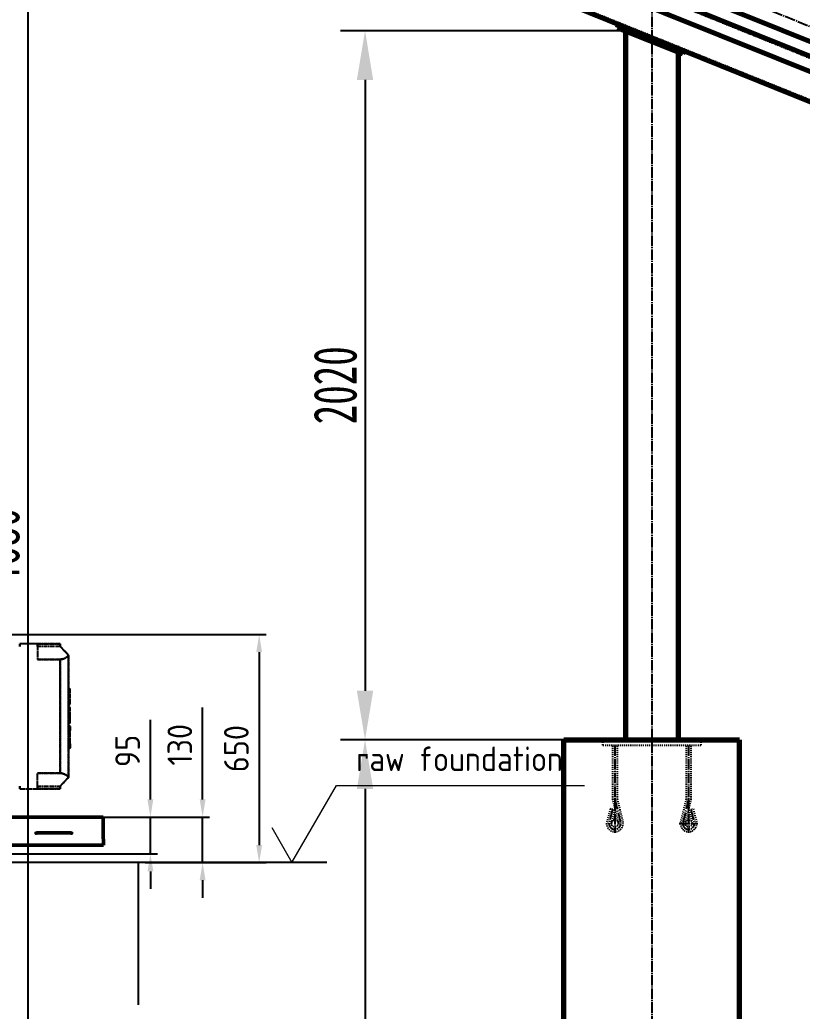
# Model space of a CAD drawing. Header units: millimetres. Extents: x 39335 to 110675, y -13954 to 36506.
# Drawn here: x 55665 to 57893, y 20642 to 23466 of the extents above; entities that cross this region are included whole.
import ezdxf

# ---------------------------------------------------------------- set-up
doc = ezdxf.new("R2010")
doc.units = ezdxf.units.MM
for name, pattern in [('AM_ISO08W050', [18, 12, -1.5, 3, -1.5]), ('EB_DASH', [6, 3, -3]), ('EB_DASHDOT', [39, 30, -3, 3, -3])]:
    doc.linetypes.add(name, pattern=pattern)
for name, color, linetype, lineweight in [('AM_0', 7, 'Continuous', 50), ('AM_4', 3, 'Continuous', 25), ('AM_5', 3, 'Continuous', 25), ('AM_7', 4, 'AM_ISO08W050', 25), ('CAXA0', 7, 'Continuous', 70), ('CAXA1', 1, 'EB_DASHDOT', 25), ('CAXA2', 6, 'EB_DASH', 25), ('CAXA4', 3, 'Continuous', 25), ('RED', 1, 'Continuous', 9)]:
    doc.layers.add(name, color=color, linetype=linetype, lineweight=lineweight)
doc.styles.add('\\M+5B1EA\\M+5D7BC', font='', dxfattribs={"width": 0.667})
doc.styles.add('Andritz-Norm', font='arial.ttf')
doc.styles.get("Standard").update_dxf_attribs({"font": 'ISOCP.SHX'})
doc.styles.get('\\M+5B1EA\\M+5D7BC').set_extended_font_data('FangSong_GB2312')
doc.dimstyles.new('\\M+5B1EA\\M+5D7BC', dxfattribs={"dimscale": 35, "dimtxt": 3.5, "dimasz": 4, "dimexe": 2, "dimexo": 0, "dimtad": 1, "dimdec": 1, "dimdsep": 46, "dimtxsty": '\\M+5B1EA\\M+5D7BC', "dimcen": 0, "dimdle": 6, "dimazin": 2, "dimtfac": 1, "dimtdec": 1, "dimtmove": 0, "dimatfit": 3, "dimfxl": 0, "dimtolj": 1, "dimtzin": 0, "dimarcsym": 0})
doc.dimstyles.new('Andritz-Bem', dxfattribs={"dimscale": 20, "dimtxt": 3.5, "dimasz": 2.5, "dimexe": 1, "dimexo": 0, "dimgap": 0.8, "dimtad": 1, "dimrnd": 1e-08, "dimtxsty": 'Andritz-Norm', "dimcen": 0.09, "dimdle": 10, "dimclrd": 7, "dimclre": 7, "dimclrt": 179, "dimazin": 2, "dimtfac": 1, "dimtdec": 3, "dimtmove": 0, "dimatfit": 3, "dimldrblk": 'Filled-1', "dimfxl": 0, "dimtolj": 1, "dimtzin": 0, "dimlwd": 25, "dimlwe": 25, "dimarcsym": 0})

# ---------------------------------------------------------------- blocks, each defined once
blk = doc.blocks.new('*D244')
at = {"layer": 'CAXA4', "color": 0, "lineweight": -2, "transparency": 16777216}
for p, q in [((54268.6, 24094.9), (55757.8, 24094.9)), ((55687.8, 23954.9), (55687.8, 19554.9)), ((55237, 19414.9), (55757.8, 19414.9))]:
    blk.add_line(p, q, dxfattribs=at)
at = {"layer": 'CAXA4', "color": 0, "transparency": 16777216}
for points in [[(55664.4, 23954.9), (55711.1, 23954.9), (55687.8, 24094.9)], [(55664.4, 19554.9), (55711.1, 19554.9), (55687.8, 19414.9)]]:
    blk.add_solid(points, dxfattribs=at)
at = {"layer": 'DEFPOINTS', "color": 0, "transparency": 16777216}
for p in [(54268.6, 24094.9), (55237, 19414.9), (55687.8, 19414.9)]:
    blk.add_point(p, dxfattribs=at)
at = {"layer": 'CAXA4', "color": 0, "transparency": 16777216, "insert": (55603.3, 21965.2), "char_height": 122.5, "attachment_point": 5, "rotation": 90, "style": '\\M+5B1EA\\M+5D7BC'}
blk.add_mtext('\\A1;\\fFangSong_GB2312;4680', dxfattribs=at)
blk = doc.blocks.new('*D280')
at = {"layer": 'CAXA4', "color": 0, "lineweight": -2, "transparency": 16777216}
for p, q in [((53916.9, 25415.9), (53916.9, 26680.9)), ((76546.4, 19446.8), (76546.4, 26680.9)), ((54056.9, 26610.9), (76406.4, 26610.9))]:
    blk.add_line(p, q, dxfattribs=at)
at = {"layer": 'CAXA4', "color": 0, "transparency": 16777216}
for points in [[(54056.9, 26634.3), (54056.9, 26587.6), (53916.9, 26610.9)], [(76406.4, 26634.3), (76406.4, 26587.6), (76546.4, 26610.9)]]:
    blk.add_solid(points, dxfattribs=at)
at = {"layer": 'DEFPOINTS', "color": 0, "transparency": 16777216}
for p in [(76546.4, 26610.9), (53916.9, 25415.9), (76546.4, 19446.8)]:
    blk.add_point(p, dxfattribs=at)
at = {"layer": 'CAXA4', "color": 0, "transparency": 16777216, "insert": (65231.7, 26695.4), "char_height": 122.5, "attachment_point": 5, "style": '\\M+5B1EA\\M+5D7BC'}
blk.add_mtext('\\A1;\\fFangSong_GB2312;22630', dxfattribs=at)
blk = doc.blocks.new('CAXBLOCK28', base_point=(-2588.2, 3996))
at = {"layer": 'CAXA1', "linetype": 'EB_DASHDOT', "lineweight": 25}
for p, q in [((-7770.6, 6118.1), (-7787.9, 6075.2)), ((-7399.7, 5968.3), (-7417.1, 5925.3)), ((-7028.8, 5818.5), (-7046.2, 5775.5)), ((-6658, 5668.6), (-6675.3, 5625.6)), ((-6287.1, 5518.8), (-6304.5, 5475.8)), ((-5916.2, 5368.9), (-5933.6, 5325.9)), ((-5545.3, 5219.1), (-5562.7, 5176.1)), ((-5174.5, 5069.2), (-5191.8, 5026.3)), ((-4803.6, 4919.4), (-4821, 4876.4)), ((-4432.7, 4769.6), (-4450.1, 4726.6)), ((-4061.8, 4619.7), (-4079.2, 4576.7)), ((-3691, 4469.9), (-3708.3, 4426.9)), ((-3320.1, 4320), (-3337.5, 4277)), ((-2949.2, 4170.2), (-2966.6, 4127.2)), ((-2578.4, 4020.3), (-2595.7, 3977.4)), ((-2207.5, 3870.5), (-2224.8, 3827.5))]:
    blk.add_line(p, q, dxfattribs=at)
at = {"layer": 'CAXA2', "linetype": 'EB_DASH', "lineweight": 25}
for p, q in [((-7776.5, 6103.6), (-7804.1, 6091.9)), ((-7776.5, 6103.6), (-7764.7, 6076)), ((-7804.1, 6091.9), (-7803.3, 6090)), ((-7782.2, 6097.9), (-7802, 6089.5)), ((-7776.3, 6095.5), (-7767.9, 6075.7)), ((-7764.7, 6076), (-7766.6, 6075.2)), ((-7405.6, 5953.7), (-7433.2, 5942)), ((-7433.2, 5942), (-7432.4, 5940.2)), ((-7411.3, 5948.1), (-7431.1, 5939.7)), ((-7405.6, 5953.7), (-7393.9, 5926.1)), ((-7405.4, 5945.7), (-7397, 5925.9)), ((-7393.9, 5926.1), (-7395.7, 5925.4)), ((-7034.7, 5803.9), (-7062.3, 5792.2)), ((-7062.3, 5792.2), (-7061.5, 5790.3)), ((-7040.4, 5798.2), (-7060.2, 5789.8)), ((-7034.7, 5803.9), (-7023, 5776.3)), ((-7034.5, 5795.8), (-7026.1, 5776)), ((-7023, 5776.3), (-7024.8, 5775.5)), ((-6663.8, 5654.1), (-6691.5, 5642.3)), ((-6663.8, 5654.1), (-6652.1, 5626.4)), ((-6691.5, 5642.3), (-6690.7, 5640.5)), ((-6669.6, 5648.4), (-6689.4, 5640)), ((-6663.7, 5646), (-6655.3, 5626.2)), ((-6652.1, 5626.4), (-6654, 5625.7)), ((-6293, 5504.2), (-6320.6, 5492.5)), ((-6320.6, 5492.5), (-6319.8, 5490.7)), ((-6298.7, 5498.5), (-6318.5, 5490.1)), ((-6293, 5504.2), (-6281.2, 5476.6)), ((-6292.8, 5496.1), (-6284.4, 5476.4)), ((-6281.2, 5476.6), (-6283.1, 5475.8)), ((-5922.1, 5354.4), (-5949.7, 5342.7)), ((-5949.7, 5342.7), (-5948.9, 5340.8)), ((-5927.8, 5348.7), (-5947.6, 5340.3)), ((-5922.1, 5354.4), (-5910.4, 5326.8)), ((-5921.9, 5346.3), (-5913.5, 5326.5)), ((-5910.4, 5326.8), (-5912.2, 5326)), ((-5551.2, 5204.5), (-5578.8, 5192.8)), ((-5557, 5198.8), (-5576.7, 5190.4)), ((-5551.2, 5204.5), (-5539.5, 5176.9)), ((-5578.8, 5192.8), (-5578.1, 5191)), ((-5551.1, 5196.5), (-5542.6, 5176.7)), ((-5539.5, 5176.9), (-5541.3, 5176.1)), ((-5180.3, 5054.7), (-5208, 5043)), ((-5208, 5043), (-5207.2, 5041.1)), ((-5186.1, 5049), (-5205.9, 5040.6)), ((-5180.3, 5054.7), (-5168.6, 5027.1)), ((-5180.2, 5046.6), (-5171.8, 5026.8)), ((-5168.6, 5027.1), (-5170.5, 5026.3)), ((-4809.5, 4904.8), (-4837.1, 4893.1)), ((-4837.1, 4893.1), (-4836.3, 4891.3)), ((-4815.2, 4899.2), (-4835, 4890.8)), ((-4809.5, 4904.8), (-4797.8, 4877.2)), ((-4809.3, 4896.8), (-4800.9, 4877)), ((-4797.8, 4877.2), (-4799.6, 4876.5)), ((-4438.6, 4755), (-4466.2, 4743.3)), ((-4444.3, 4749.3), (-4464.1, 4740.9)), ((-4438.6, 4755), (-4426.9, 4727.4)), ((-4438.4, 4746.9), (-4430, 4727.1)), ((-4466.2, 4743.3), (-4465.4, 4741.4)), ((-4426.9, 4727.4), (-4428.7, 4726.6)), ((-4067.7, 4605.2), (-4095.3, 4593.4)), ((-4067.7, 4605.2), (-4056, 4577.5)), ((-4095.3, 4593.4), (-4094.6, 4591.6)), ((-4073.5, 4599.5), (-4093.2, 4591.1)), ((-4067.6, 4597.1), (-4059.2, 4577.3)), ((-4056, 4577.5), (-4057.8, 4576.8)), ((-3696.9, 4455.3), (-3724.5, 4443.6)), ((-3724.5, 4443.6), (-3723.7, 4441.8)), ((-3702.6, 4449.6), (-3722.4, 4441.2)), ((-3696.9, 4455.3), (-3685.1, 4427.7)), ((-3696.7, 4447.2), (-3688.3, 4427.5)), ((-3685.1, 4427.7), (-3687, 4426.9)), ((-3326, 4305.5), (-3353.6, 4293.8)), ((-3353.6, 4293.8), (-3352.8, 4291.9)), ((-3331.7, 4299.8), (-3351.5, 4291.4)), ((-3326, 4305.5), (-3314.3, 4277.9)), ((-3325.8, 4297.4), (-3317.4, 4277.6)), ((-3314.3, 4277.9), (-3316.1, 4277.1)), ((-2955.1, 4155.6), (-2982.7, 4143.9)), ((-2955.1, 4155.6), (-2943.4, 4128)), ((-2982.7, 4143.9), (-2981.9, 4142.1)), ((-2960.8, 4149.9), (-2980.6, 4141.5)), ((-2954.9, 4147.6), (-2946.5, 4127.8)), ((-2943.4, 4128), (-2945.2, 4127.2)), ((-2584.2, 4005.8), (-2611.8, 3994.1)), ((-2611.8, 3994.1), (-2611.1, 3992.2)), ((-2590, 4000.1), (-2609.8, 3991.7)), ((-2584.2, 4005.8), (-2572.5, 3978.2)), ((-2584.1, 3997.7), (-2575.7, 3977.9)), ((-2572.5, 3978.2), (-2574.4, 3977.4)), ((-2213.4, 3856), (-2241, 3844.2)), ((-2241, 3844.2), (-2240.2, 3842.4)), ((-2219.1, 3850.3), (-2238.9, 3841.9)), ((-2213.4, 3856), (-2201.6, 3828.3)), ((-2213.2, 3847.9), (-2204.8, 3828.1)), ((-2201.6, 3828.3), (-2203.5, 3827.6))]:
    blk.add_line(p, q, dxfattribs=at)
for centre, radius, start, end in [((-7802.4, 6090.4), 1, 203, 293), ((-7780.4, 6093.8), 4.5, 23, 113), ((-7767, 6076.1), 1, 203, 293), ((-7431.5, 5940.6), 1, 203, 293), ((-7409.6, 5943.9), 4.5, 23, 113), ((-7396.1, 5926.3), 1, 203, 293), ((-7060.6, 5790.7), 1, 203, 293), ((-7038.7, 5794.1), 4.5, 23, 113), ((-7025.2, 5776.4), 1, 203, 293), ((-6689.8, 5640.9), 1, 203, 293), ((-6667.8, 5644.2), 4.5, 23, 113), ((-6654.3, 5626.6), 1, 203, 293), ((-6318.9, 5491), 1, 203, 293), ((-6296.9, 5494.4), 4.5, 23, 113), ((-6283.5, 5476.7), 1, 203, 293), ((-5948, 5341.2), 1, 203, 293), ((-5926.1, 5344.5), 4.5, 23, 113), ((-5912.6, 5326.9), 1, 203, 293), ((-5555.2, 5194.7), 4.5, 23, 113), ((-5577.1, 5191.4), 1, 203, 293), ((-5541.7, 5177.1), 1, 203, 293), ((-5206.3, 5041.5), 1, 203, 293), ((-5184.3, 5044.9), 4.5, 23, 113), ((-5170.9, 5027.2), 1, 203, 293), ((-4835.4, 4891.7), 1, 203, 293), ((-4813.4, 4895), 4.5, 23, 113), ((-4800, 4877.4), 1, 203, 293), ((-4442.6, 4745.2), 4.5, 23, 113), ((-4464.5, 4741.8), 1, 203, 293), ((-4429.1, 4727.5), 1, 203, 293), ((-4093.6, 4592), 1, 203, 293), ((-4071.7, 4595.3), 4.5, 23, 113), ((-4058.2, 4577.7), 1, 203, 293), ((-3722.8, 4442.1), 1, 203, 293), ((-3700.8, 4445.5), 4.5, 23, 113), ((-3687.4, 4427.8), 1, 203, 293), ((-3330, 4295.6), 4.5, 23, 113), ((-3351.9, 4292.3), 1, 203, 293), ((-3316.5, 4278), 1, 203, 293), ((-2981, 4142.5), 1, 203, 293), ((-2959.1, 4145.8), 4.5, 23, 113), ((-2945.6, 4128.2), 1, 203, 293), ((-2610.1, 3992.6), 1, 203, 293), ((-2588.2, 3996), 4.5, 23, 113), ((-2574.7, 3978.3), 1, 203, 293), ((-2239.3, 3842.8), 1, 203, 293), ((-2217.3, 3846.1), 4.5, 23, 113), ((-2203.9, 3828.5), 1, 203, 293)]:
    blk.add_arc(centre, radius, start, end, dxfattribs=at)
blk = doc.blocks.new('CAXBLOCK27', base_point=(-8064.8, 5710.2))
at = {"layer": 'CAXA0'}
blk.add_blockref('CAXBLOCK28', (-2588.2, 3996), dxfattribs=at)
blk = doc.blocks.new('CAXBLOCK34', base_point=(-8741, 6119.1))
at = {"layer": 'CAXA0', "color": 4}
for p, q in [((-9301, 6365.4), (4667, 721.9)), ((-8895.8, 6116.5), (4637.5, 648.7))]:
    blk.add_line(p, q, dxfattribs=at)
at = {"layer": 'CAXA0'}
for p, q in [((-8895.8, 6030.5), (-3837.4, 3986.8)), ((-7899.9, 5757.5), (-5340.8, 4723.6))]:
    blk.add_line(p, q, dxfattribs=at)
at = {"layer": 'CAXA1'}
blk.add_line((-11315.8, 7222.6), (4681.9, 759.1), dxfattribs=at)
at = {"layer": 'CAXA2'}
for p, q in [((-8895.8, 6154.5), (-3900.9, 4136.5)), ((-8895.8, 6035.9), (-3840.2, 3993.3))]:
    blk.add_line(p, q, dxfattribs=at)
blk = doc.blocks.new('*D281')
at = {"layer": 'CAXA4', "color": 0, "lineweight": -2, "transparency": 16777216}
for p, q in [((57214.5, 21414.9), (56578.2, 21414.9)), ((56648.2, 21274.9), (56648.2, 19554.9)), ((57214.5, 19414.9), (56578.2, 19414.9))]:
    blk.add_line(p, q, dxfattribs=at)
at = {"layer": 'CAXA4', "color": 0, "transparency": 16777216}
for points in [[(56624.8, 21274.9), (56671.5, 21274.9), (56648.2, 21414.9)], [(56624.8, 19554.9), (56671.5, 19554.9), (56648.2, 19414.9)]]:
    blk.add_solid(points, dxfattribs=at)
at = {"layer": 'DEFPOINTS', "color": 0, "transparency": 16777216}
for p in [(57214.5, 21414.9), (56648.2, 19414.9), (57214.5, 19414.9)]:
    blk.add_point(p, dxfattribs=at)
at = {"layer": 'CAXA4', "color": 0, "transparency": 16777216, "insert": (56563.7, 20414.9), "char_height": 122.5, "attachment_point": 5, "rotation": 90, "style": '\\M+5B1EA\\M+5D7BC'}
blk.add_mtext('\\A1;\\fFangSong_GB2312;2000', dxfattribs=at)
blk = doc.blocks.new('*D284')
at = {"layer": 'CAXA4', "color": 0, "lineweight": -2, "transparency": 16777216}
for p, q in [((57389.5, 23434.9), (56578.2, 23434.9)), ((56648.2, 23294.9), (56648.2, 21554.9)), ((57389.5, 21414.9), (56578.2, 21414.9))]:
    blk.add_line(p, q, dxfattribs=at)
at = {"layer": 'CAXA4', "color": 0, "transparency": 16777216}
for points in [[(56624.8, 23294.9), (56671.5, 23294.9), (56648.2, 23434.9)], [(56624.8, 21554.9), (56671.5, 21554.9), (56648.2, 21414.9)]]:
    blk.add_solid(points, dxfattribs=at)
at = {"layer": 'DEFPOINTS', "color": 0, "transparency": 16777216}
for p in [(57389.5, 23434.9), (56648.2, 21414.9), (57389.5, 21414.9)]:
    blk.add_point(p, dxfattribs=at)
at = {"layer": 'CAXA4', "color": 0, "transparency": 16777216, "insert": (56563.7, 22424.9), "char_height": 122.5, "attachment_point": 5, "rotation": 90, "style": '\\M+5B1EA\\M+5D7BC'}
blk.add_mtext('\\A1;\\fFangSong_GB2312;2020', dxfattribs=at)
blk = doc.blocks.new('*D230')
at = {"layer": 'AM_5', "lineweight": 25, "transparency": 16777216}
for p, q in [((3737361.7, -122206.4), (3739176.6, -122206.4)), ((3738831.9, -122856.4), (3739176.6, -122856.4))]:
    blk.add_line(p, q, dxfattribs=at)
at = {"layer": 'AM_5', "transparency": 16777216}
blk.add_line((3739156.6, -122256.4), (3739156.6, -122806.4), dxfattribs=at)
for points in [[(3739148.3, -122256.4), (3739164.9, -122256.4), (3739156.6, -122206.4)], [(3739148.3, -122806.4), (3739164.9, -122806.4), (3739156.6, -122856.4)]]:
    blk.add_solid(points, dxfattribs=at)
at = {"layer": 'DEFPOINTS', "color": 0, "transparency": 16777216}
for p in [(3737341.7, -122206.4), (3738811.9, -122856.4), (3739156.6, -122856.4)]:
    blk.add_point(p, dxfattribs=at)
at = {"layer": 'AM_5', "color": 2, "transparency": 16777216, "insert": (3739091.6, -122531.4), "char_height": 70, "attachment_point": 5, "rotation": 90}
blk.add_mtext('\\A1;650', dxfattribs=at)
blk = doc.blocks.new('Filled-1')
at = {"color": 0}
for p, q in [((0, 0), (-1, 0.25)), ((-1, 0.25), (-1, -0.25)), ((-1, 0), (0, 0)), ((-1, -0.25), (0, 0))]:
    blk.add_line(p, q, dxfattribs=at)
at = {"color": 0, "flags": 128}
blk.add_lwpolyline([(-1, -0.25), (0, 0), (-1, 0.25), (-1, -0.25)], dxfattribs=at)
at = {"color": 0}
blk.add_solid([(-1, -0.25), (0, 0), (-1, 0.25), (-1, -0.25)], dxfattribs=at)
blk = doc.blocks.new('*D233')
at = {"layer": 'AM_5', "transparency": 16777216}
for p, q in [((3738995.6, -122676.4), (3738995.6, -122414.7)), ((3738995.6, -122856.4), (3738995.6, -122726.4)), ((3738995.6, -122906.4), (3738995.6, -122956.4))]:
    blk.add_line(p, q, dxfattribs=at)
at = {"layer": 'AM_5', "lineweight": 25, "transparency": 16777216}
for p, q in [((3738463.9, -122726.4), (3739015.6, -122726.4)), ((3738831.9, -122856.4), (3739015.6, -122856.4))]:
    blk.add_line(p, q, dxfattribs=at)
at = {"layer": 'AM_5', "transparency": 16777216}
for points in [[(3738987.2, -122676.4), (3739003.9, -122676.4), (3738995.6, -122726.4)], [(3738987.2, -122906.4), (3739003.9, -122906.4), (3738995.6, -122856.4)]]:
    blk.add_solid(points, dxfattribs=at)
at = {"layer": 'DEFPOINTS', "color": 0, "transparency": 16777216}
for p in [(3738443.9, -122726.4), (3738811.9, -122856.4), (3738995.6, -122856.4)]:
    blk.add_point(p, dxfattribs=at)
at = {"layer": 'AM_5', "color": 2, "transparency": 16777216, "insert": (3738930.6, -122520.6), "char_height": 70, "attachment_point": 5, "rotation": 90}
blk.add_mtext('\\A1;130', dxfattribs=at)
blk = doc.blocks.new('motor')
at = {"layer": 'AM_7'}
for p, q in [((486.2, 464), (486.2, 471.5)), ((536.2, 471.5), (486.2, 471.5)), ((486.2, 471.5), (486.2, 464)), ((536.2, 464), (536.2, 471.5)), ((536.2, 464), (536.2, 471.5)), ((536.2, 471.5), (601.2, 471.5)), ((601.2, 471.5), (536.2, 471.5)), ((536.2, 471.5), (536.2, 464)), ((536.2, 464.4), (536.2, 427.2)), ((601.2, 464), (536.2, 464)), ((536.2, 464), (536.2, 427.2)), ((624.4, 439.1), (600.4, 464.8)), ((601.2, 464), (601.2, 471.5)), ((601.2, 471.5), (601.2, 464)), ((625, 438.5), (601.2, 464)), ((536.2, 427.2), (601.2, 427.2)), ((601.2, 427.2), (536.2, 427.2)), ((601.2, 427.2), (601.2, 102.8)), ((601.2, 102.8), (601.2, 427.2)), ((625, 438.5), (625, 438.5)), ((625, 344.6), (625, 438.5)), ((625, 438.5), (625, 438.5)), ((625, 338.1), (625, 438.5)), ((625, 438.5), (625, 438.5)), ((625, 438.5), (625, 344.6)), ((625, 344.6), (629, 342)), ((629, 342), (625, 344.6)), ((625, 338.1), (625, 344.6)), ((625, 338.1), (625, 344.6)), ((629, 334.2), (629, 342)), ((629, 334.2), (629, 342)), ((625, 324.2), (625, 338.1)), ((625, 338.1), (625, 324.2)), ((629, 324.2), (625, 324.2)), ((625, 297), (625, 324.2)), ((625, 324.2), (629, 324.2)), ((625, 324.2), (625, 297)), ((629, 318), (629, 334.2)), ((629, 299.6), (629, 318)), ((625, 297), (629, 299.6)), ((625, 291.6), (625, 297)), ((625, 285.1), (625, 297)), ((625, 297), (625, 291.6)), ((625, 291.6), (629, 289)), ((629, 289), (625, 291.6)), ((625, 285.1), (625, 291.6)), ((625, 285.2), (625, 291.6)), ((625, 271.2), (625, 285.1)), ((625, 285.1), (625, 271.2)), ((629, 281), (629, 289)), ((629, 281.3), (629, 289)), ((629, 271.2), (625, 271.2)), ((625, 244), (625, 271.2)), ((625, 271.2), (629, 271.2)), ((625, 271.2), (625, 244)), ((629, 265), (629, 281.2)), ((629, 246.6), (629, 265)), ((625, 244), (629, 246.6)), ((625, 239.7), (625, 244)), ((625, 227.1), (625, 244)), ((625, 244), (625, 239.7)), ((625, 239.7), (629, 236)), ((629, 236), (625, 239.7)), ((625, 239.7), (625, 227.1)), ((625, 227.1), (625, 239.7)), ((625, 221.9), (625, 227.1)), ((629, 224.3), (625, 227.1)), ((625, 227.1), (625, 221.9)), ((629, 236), (629, 224.3)), ((629, 224.3), (629, 236)), ((629, 223.7), (625, 221.9)), ((625, 221.9), (629, 223.7)), ((625, 217.4), (625, 221.9)), ((625, 221.9), (625, 217.4)), ((629, 219.3), (625, 217.4)), ((625, 217.4), (629, 219.3)), ((625, 193), (625, 217.4)), ((625, 217.4), (625, 193)), ((629, 205.2), (629, 224.3)), ((629, 186.5), (629, 205.2)), ((629, 191.1), (625, 193)), ((625, 188.7), (625, 193)), ((625, 193), (629, 191.1)), ((625, 193), (625, 188.7)), ((629, 186.8), (625, 188.7)), ((625, 183.8), (625, 188.7)), ((625, 188.7), (629, 186.8)), ((625, 188.7), (625, 183.8)), ((625, 183.8), (629, 186.5)), ((625, 183.8), (625, 171.7)), ((625, 91.5), (625, 183.8)), ((625, 171.7), (625, 183.8)), ((629, 175.3), (625, 171.7)), ((625, 171.7), (629, 175.3)), ((625, 91.5), (625, 171.7)), ((625, 171.7), (625, 91.5)), ((629, 186.5), (629, 175.3)), ((629, 175.3), (629, 186.5)), ((536.2, 65.8), (536.2, 102.8)), ((536.2, 102.8), (601.2, 102.8)), ((536.2, 66), (536.2, 102.8)), ((601.2, 102.8), (536.2, 102.8)), ((601.2, 66), (625, 91.5)), ((601.7, 66.6), (625.4, 92)), ((625, 91.5), (625, 91.5)), ((625, 91.5), (625, 91.5)), ((625, 91.5), (625, 91.5)), ((486.2, 58.5), (486.2, 66)), ((486.2, 66), (486.2, 66)), ((486.2, 66), (486.2, 66)), ((486.2, 66), (486.2, 58.5)), ((486.2, 58.5), (536.2, 58.5)), ((536.2, 66), (601.2, 66)), ((536.2, 58.5), (536.2, 66)), ((536.2, 58.5), (536.2, 66)), ((536.2, 66), (536.2, 58.5)), ((536.2, 58.5), (536.2, 58.5)), ((536.2, 58.5), (601.2, 58.5)), ((601.2, 58.5), (536.2, 58.5)), ((536.2, 58.5), (536.2, 58.5)), ((601.2, 66), (601.2, 58.5)), ((601.2, 58.5), (601.2, 66))]:
    blk.add_line(p, q, dxfattribs=at)
for centre, start_param, end_param in [((601.2, 464), 6.283185, 7.086099), ((601.2, 66), 2.338679, 3.141593)]:
    blk.add_ellipse(centre, major_axis=(0, -36.8), ratio=0.900404, start_param=start_param, end_param=end_param, dxfattribs=at)
for points, knots in [([(601.2, 464), (601.8, 463.4), (602.3, 462.9), (602.7, 462.4), (602.8, 462.3), (602.8, 462.2), (602.9, 462.2), (603.5, 461.5), (604.1, 460.8), (604.7, 460.3), (605.4, 459.5), (606, 458.8), (606.6, 458.2), (606.6, 458.2), (606.6, 458.2), (606.6, 458.2), (607.1, 457.6), (607.6, 457.1), (608, 456.7), (608.1, 456.6), (608.2, 456.5), (608.3, 456.4), (608.7, 455.9), (609.2, 455.4), (609.6, 455), (609.7, 454.9), (609.7, 454.8), (609.8, 454.8), (610.1, 454.5), (610.4, 454.1), (610.8, 453.7), (610.8, 453.6), (610.9, 453.6), (611, 453.4), (611.1, 453.4), (611.2, 453.3), (611.3, 453.1), (611.4, 453.1), (611.4, 453.1), (611.4, 453), (612.1, 452.3), (612.9, 451.4), (613.8, 450.5), (613.8, 450.5), (613.8, 450.5), (613.8, 450.4), (614.8, 449.5), (615.6, 448.5), (616.4, 447.6), (617.3, 446.7), (618.1, 445.8), (618.9, 445), (619.7, 444.2), (620.4, 443.4), (621.1, 442.7), (621.8, 441.9), (622.4, 441.2), (623, 440.6), (623.7, 439.8), (624.4, 439.1), (625, 438.5)], [0, 0, 0, 0, 0.047759, 0.047759, 0.047759, 0.052941, 0.052941, 0.052941, 0.122666, 0.122666, 0.122666, 0.216265, 0.216265, 0.216265, 0.218337, 0.218337, 0.218337, 0.301897, 0.301897, 0.301897, 0.316314, 0.316314, 0.316314, 0.404465, 0.404465, 0.404465, 0.416168, 0.416168, 0.416168, 0.471752, 0.471752, 0.471752, 0.484154, 0.484154, 0.484154, 0.495927, 0.495927, 0.495927, 0.5, 0.5, 0.5, 0.573254, 0.573254, 0.573254, 0.575798, 0.575798, 0.575798, 0.657389, 0.657389, 0.657389, 0.744439, 0.744439, 0.744439, 0.827198, 0.827198, 0.827198, 0.909734, 0.909734, 0.909734, 1, 1, 1, 1]), ([(625, 438.5), (624.8, 438.2), (624.6, 438), (624.4, 437.7), (624.3, 437.7), (624.3, 437.7), (624.3, 437.7), (624.1, 437.4), (623.8, 437.2), (623.6, 436.9), (623.6, 436.9), (623.5, 436.9), (623.5, 436.9), (623.3, 436.6), (623, 436.4), (622.8, 436.1), (622.7, 436.1), (622.7, 436.1), (622.7, 436.1), (622.4, 435.8), (622.2, 435.6), (621.9, 435.4), (621.9, 435.3), (621.9, 435.3), (621.8, 435.3), (621.5, 435), (621.2, 434.8), (620.9, 434.5), (620.7, 434.3), (620.4, 434.1), (620.1, 433.8), (620.1, 433.8), (620, 433.8), (620, 433.7), (619.7, 433.5), (619.4, 433.3), (619.1, 433.1), (619.1, 433.1), (619, 433.1), (619, 433), (618.9, 433), (618.9, 432.9), (618.8, 432.9), (618.6, 432.8), (618.5, 432.6), (618.3, 432.5), (618.3, 432.5), (618.2, 432.5), (618.2, 432.4), (618.1, 432.4), (618.1, 432.4), (618, 432.4), (618, 432.3), (618, 432.3), (617.9, 432.3), (617.9, 432.3), (617.9, 432.2), (617.8, 432.2), (617.8, 432.2), (617.8, 432.2), (617.8, 432.2), (617.8, 432.2), (617.7, 432.1), (617.6, 432.1), (617.4, 432), (617.2, 431.8), (617, 431.7), (616.9, 431.7), (616.9, 431.6), (616.8, 431.6), (616.7, 431.5), (616.6, 431.5), (616.5, 431.4), (616.1, 431.2), (615.8, 431), (615.5, 430.9), (615.5, 430.8), (615.5, 430.8), (615.4, 430.8), (615, 430.6), (614.6, 430.4), (614.2, 430.2), (614.1, 430.2), (614.1, 430.2), (614.1, 430.1), (614, 430.1), (614, 430.1), (614, 430.1), (613.9, 430.1), (613.9, 430.1), (613.8, 430), (613.8, 430), (613.8, 430), (613.7, 430), (613.7, 430), (613.6, 429.9), (613.6, 429.9), (612.4, 429.4), (611.1, 428.9), (609.7, 428.5), (608.4, 428.1), (607, 427.8), (605.4, 427.5), (604.1, 427.4), (602.7, 427.2), (601.2, 427.2)], [0.0099658, 0.0099658, 0.0099658, 0.0099658, 0.0497296, 0.0497296, 0.0497296, 0.0542051, 0.0542051, 0.0542051, 0.0967522, 0.0967522, 0.0967522, 0.1010693, 0.1010693, 0.1010693, 0.1435253, 0.1435253, 0.1435253, 0.1480388, 0.1480388, 0.1480388, 0.1879972, 0.1879972, 0.1879972, 0.193214, 0.193214, 0.193214, 0.2346266, 0.2346266, 0.2346266, 0.267346, 0.267346, 0.267346, 0.2721351, 0.2721351, 0.2721351, 0.3014671, 0.3014671, 0.3014671, 0.3054349, 0.3054349, 0.3054349, 0.3125603, 0.3125603, 0.3125603, 0.3271727, 0.3271727, 0.3271727, 0.3322315, 0.3322315, 0.3322315, 0.3373848, 0.3373848, 0.3373848, 0.3429346, 0.3429346, 0.3429346, 0.3490419, 0.3490419, 0.3490419, 0.3503887, 0.3503887, 0.3503887, 0.3613135, 0.3613135, 0.3613135, 0.4066401, 0.4066401, 0.4066401, 0.4231245, 0.4231245, 0.4231245, 0.4493918, 0.4493918, 0.4493918, 0.5309219, 0.5309219, 0.5309219, 0.5374458, 0.5374458, 0.5374458, 0.6355589, 0.6355589, 0.6355589, 0.6410266, 0.6410266, 0.6410266, 0.6483407, 0.6483407, 0.6483407, 0.6551991, 0.6551991, 0.6551991, 0.6613342, 0.6613342, 0.6613342, 0.6661158, 0.6661158, 0.6661158, 0.7906532, 0.7906532, 0.7906532, 0.9057273, 0.9057273, 0.9057273, 1, 1, 1, 1]), ([(629, 334.2), (628.3, 334.9), (627.6, 335.5), (626.3, 336.8), (625.6, 337.4), (625, 338.1)], [-0.5571627, -0.5571627, -0.5571627, -0.5571627, -0.2780244, -0.2780244, 0, 0, 0, 0]), ([(629, 281.2), (628.3, 281.8), (627.6, 282.5), (626.3, 283.8), (625.6, 284.4), (625, 285.1)], [-0.5571627, -0.5571627, -0.5571627, -0.5571627, -0.2780244, -0.2780244, 0, 0, 0, 0]), ([(601.2, 102.8), (602.7, 102.8), (604.1, 102.6), (605.4, 102.5), (606.6, 102.3), (607.8, 102), (608.8, 101.8), (610.4, 101.4), (611.8, 100.9), (613.1, 100.3), (614.5, 99.7), (615.7, 99), (617, 98.3), (617.2, 98.1), (617.4, 98), (617.7, 97.9), (617.7, 97.9), (617.8, 97.8), (617.8, 97.8), (618.1, 97.6), (618.4, 97.4), (618.7, 97.2), (619, 97), (619.3, 96.8), (619.5, 96.6), (619.5, 96.6), (619.6, 96.6), (619.6, 96.6), (619.8, 96.4), (620.1, 96.2), (620.4, 96), (620.4, 96), (620.4, 95.9), (620.4, 95.9), (620.7, 95.7), (620.9, 95.5), (621.2, 95.3), (621.2, 95.3), (621.2, 95.3), (621.2, 95.3), (621.5, 95), (621.7, 94.8), (622, 94.6), (622, 94.6), (622, 94.6), (622, 94.6), (622.3, 94.3), (622.5, 94.1), (622.8, 93.9), (622.8, 93.9), (622.8, 93.8), (622.8, 93.8), (623.1, 93.6), (623.3, 93.3), (623.6, 93.1), (623.8, 92.8), (624, 92.6), (624.2, 92.4), (624.3, 92.4), (624.3, 92.3), (624.3, 92.3), (624.5, 92.1), (624.7, 91.9), (624.9, 91.7), (624.9, 91.6), (625, 91.6), (625, 91.5)], [0, 0, 0, 0, 0.0974176, 0.0974176, 0.0974176, 0.1918039, 0.1918039, 0.1918039, 0.3291162, 0.3291162, 0.3291162, 0.473199, 0.473199, 0.473199, 0.4966173, 0.4966173, 0.4966173, 0.5032752, 0.5032752, 0.5032752, 0.5385756, 0.5385756, 0.5385756, 0.5765605, 0.5765605, 0.5765605, 0.5783471, 0.5783471, 0.5783471, 0.6206636, 0.6206636, 0.6206636, 0.6236134, 0.6236134, 0.6236134, 0.6708567, 0.6708567, 0.6708567, 0.6747692, 0.6747692, 0.6747692, 0.7273226, 0.7273226, 0.7273226, 0.732182, 0.732182, 0.732182, 0.7896756, 0.7896756, 0.7896756, 0.7951562, 0.7951562, 0.7951562, 0.8630283, 0.8630283, 0.8630283, 0.9217905, 0.9217905, 0.9217905, 0.9272532, 0.9272532, 0.9272532, 0.9803418, 0.9803418, 0.9803418, 0.9900307, 0.9900307, 0.9900307, 0.9900307]), ([(625, 91.5), (624.4, 90.9), (623.9, 90.3), (623.3, 89.7), (622.7, 89), (622, 88.4), (621.4, 87.7), (620.7, 87), (620.1, 86.2), (619.4, 85.5), (618.7, 84.8), (618, 84), (617.2, 83.2), (616.5, 82.4), (615.7, 81.6), (614.9, 80.7), (614.2, 79.9), (613.4, 79.1), (612.6, 78.2), (612.5, 78.1), (612.4, 78), (612.3, 77.9), (612.1, 77.7), (611.9, 77.4), (611.7, 77.2), (611.4, 77), (611.2, 76.8), (611.1, 76.6), (611, 76.5), (611, 76.5), (611, 76.5), (610.2, 75.7), (609.7, 75.2), (609.3, 74.7), (609.2, 74.6), (609.2, 74.6), (609.2, 74.6), (608.7, 74.1), (608.3, 73.6), (607.8, 73.1), (607.7, 73), (607.6, 72.9), (607.6, 72.8), (607, 72.2), (606.4, 71.6), (605.8, 70.9), (605.2, 70.3), (604.6, 69.6), (603.9, 68.9), (603.3, 68.3), (602.7, 67.6), (602, 66.9), (601.8, 66.6), (601.5, 66.3), (601.2, 66)], [0, 0, 0, 0, 0.078098, 0.078098, 0.078098, 0.156241, 0.156241, 0.156241, 0.233955, 0.233955, 0.233955, 0.309977, 0.309977, 0.309977, 0.382589, 0.382589, 0.382589, 0.450239, 0.450239, 0.450239, 0.458652, 0.458652, 0.458652, 0.476053, 0.476053, 0.476053, 0.496329, 0.496329, 0.496329, 0.5, 0.5, 0.5, 0.595612, 0.595612, 0.595612, 0.602131, 0.602131, 0.602131, 0.69409, 0.69409, 0.69409, 0.708068, 0.708068, 0.708068, 0.813486, 0.813486, 0.813486, 0.904516, 0.904516, 0.904516, 0.973166, 0.973166, 0.973166, 1, 1, 1, 1])]:
    blk.add_open_spline(points, degree=3, knots=knots, dxfattribs=at)
blk = doc.blocks.new('*D226')
at = {"layer": 'AM_5', "transparency": 16777216}
for p, q in [((3738846.9, -122676.4), (3738846.9, -122449.7)), ((3738846.9, -122831.4), (3738846.9, -122726.4)), ((3738846.9, -122881.4), (3738846.9, -122931.4))]:
    blk.add_line(p, q, dxfattribs=at)
at = {"layer": 'AM_5', "lineweight": 25, "transparency": 16777216}
for p, q in [((3738463.9, -122726.4), (3738866.9, -122726.4)), ((3738322.7, -122831.4), (3738866.9, -122831.4))]:
    blk.add_line(p, q, dxfattribs=at)
at = {"layer": 'AM_5', "transparency": 16777216}
for points in [[(3738838.5, -122676.4), (3738855.2, -122676.4), (3738846.9, -122726.4)], [(3738838.5, -122881.4), (3738855.2, -122881.4), (3738846.9, -122831.4)]]:
    blk.add_solid(points, dxfattribs=at)
at = {"layer": 'DEFPOINTS', "color": 0, "transparency": 16777216}
for p in [(3738443.9, -122726.4), (3738846.9, -122726.4), (3738302.7, -122831.4)]:
    blk.add_point(p, dxfattribs=at)
at = {"layer": 'AM_5', "color": 2, "transparency": 16777216, "insert": (3738781.9, -122538.1), "char_height": 70, "attachment_point": 5, "rotation": 90}
blk.add_mtext('\\A1;95', dxfattribs=at)
blk = doc.blocks.new('rgqwefw')
at = {"color": 3}
for p, q in [((3739250, -122856.4), (3739377, -122636.4)), ((3739377, -122636.4), (3740083.1, -122636.4)), ((3739192.2, -122756.4), (3739250, -122856.4))]:
    blk.add_line(p, q, dxfattribs=at)
at = {"color": 3, "lineweight": 25}
blk.add_line((3739349.4, -122856.4), (3738811.9, -122856.4), dxfattribs=at)
at = {"layer": 'AM_0'}
for p, q in [((3738708.9, -122726.4), (3738443.9, -122726.4)), ((3738711.9, -122726.4), (3738708.9, -122726.4)), ((3738711.9, -122726.4), (3738712.6, -122771.7)), ((3738524.6, -122771.4), (3738524.6, -122771.4)), ((3738524.6, -122771.4), (3738528.3, -122771.4)), ((3738528.3, -122771.4), (3738536.1, -122771.4)), ((3738607.6, -122771.4), (3738536.1, -122771.4)), ((3738607.6, -122771.4), (3738615.4, -122771.4)), ((3738615.4, -122771.4), (3738619.1, -122771.4)), ((3738619.1, -122771.4), (3738619.1, -122771.4)), ((3738712.6, -122771.7), (3738713.2, -122806.4)), ((3738518, -122806.4), (3738350.9, -122806.4)), ((3738525.7, -122806.4), (3738518, -122806.4)), ((3738533.6, -122806.4), (3738525.7, -122806.4)), ((3738533.6, -122806.4), (3738610.1, -122806.4)), ((3738618, -122806.4), (3738610.1, -122806.4)), ((3738625.7, -122806.4), (3738618, -122806.4)), ((3738710.2, -122806.4), (3738625.7, -122806.4)), ((3738710.2, -122806.4), (3738713.2, -122806.4))]:
    blk.add_line(p, q, dxfattribs=at)
for points, knots in [([(3738521.2, -122772.7), (3738521.1, -122772.7), (3738521.1, -122772.8), (3738521.1, -122772.8), (3738521.1, -122772.9), (3738521, -122772.9), (3738521, -122773), (3738521, -122773), (3738521, -122773), (3738521, -122773), (3738521, -122773.1), (3738520.9, -122773.1), (3738520.9, -122773.2), (3738520.9, -122773.2), (3738520.9, -122773.3), (3738520.9, -122773.3), (3738520.9, -122773.3), (3738520.8, -122773.4), (3738520.8, -122773.4)], [0, 0, 0, 0, 0.0001596412, 0.0001596412, 0.0001596412, 0.0003223585, 0.0003223585, 0.0003223585, 0.0003893373, 0.0003893373, 0.0003893373, 0.0005446566, 0.0005446566, 0.0005446566, 0.0006995015, 0.0006995015, 0.0006995015, 0.0007786746, 0.0007786746, 0.0007786746, 0.0007786746]), ([(3738521.2, -122772.7), (3738521.2, -122772.6), (3738521.3, -122772.5), (3738521.5, -122772.3), (3738521.6, -122772.2), (3738521.9, -122772), (3738522.2, -122771.9), (3738523.1, -122771.5), (3738523.8, -122771.4), (3738524.6, -122771.4)], [0.0000055, 0.0000055, 0.0000055, 0.0000055, 0.0350011, 0.0350011, 0.0751376, 0.0751376, 0.1556796, 0.1556796, 0.3071678, 0.3071678, 0.3071678, 0.3071678]), ([(3738619.1, -122771.4), (3738619.9, -122771.4), (3738620.6, -122771.5), (3738621.5, -122771.9), (3738621.8, -122772), (3738622.1, -122772.2), (3738622.2, -122772.3), (3738622.4, -122772.5), (3738622.5, -122772.6), (3738622.5, -122772.7)], [0, 0, 0, 0, 0.2311924, 0.2311924, 0.3541516, 0.3541516, 0.4154265, 0.4154265, 0.4688519, 0.4688519, 0.4688519, 0.4688519]), ([(3738622.5, -122772.7), (3738622.6, -122772.7), (3738622.6, -122772.8), (3738622.6, -122772.8), (3738622.6, -122772.9), (3738622.7, -122772.9), (3738622.7, -122773), (3738622.7, -122773), (3738622.7, -122773), (3738622.7, -122773), (3738622.7, -122773.1), (3738622.8, -122773.1), (3738622.8, -122773.2), (3738622.8, -122773.2), (3738622.8, -122773.3), (3738622.8, -122773.3), (3738622.9, -122773.3), (3738622.9, -122773.4), (3738622.9, -122773.4)], [0, 0, 0, 0, 0.0001749053, 0.0001749053, 0.0001749053, 0.0003526253, 0.0003526253, 0.0003526253, 0.0003893373, 0.0003893373, 0.0003893373, 0.0005447054, 0.0005447054, 0.0005447054, 0.0007002174, 0.0007002174, 0.0007002174, 0.0007786746, 0.0007786746, 0.0007786746, 0.0007786746])]:
    blk.add_open_spline(points, degree=3, knots=knots, dxfattribs=at)
at = {"layer": 'AM_7', "ltscale": 33.781765}
for q in [(3738350.9, -122856.4), (3738811.9, -124506.4)]:
    blk.add_line((3738811.9, -122856.4), q, dxfattribs=at)
at = {"layer": 'AM_4'}
blk.add_blockref('motor', (3737988.9, -122704.4), dxfattribs=at)
at = {"color": 3, "insert": (3739433, -122595.6), "char_height": 70, "attachment_point": 7}
blk.add_mtext('raw foundation', dxfattribs=at)
at = {"layer": 'AM_5'}
dim = blk.add_linear_dim(base=(3739156.6, -122856.4), p1=(3737341.7, -122206.4), p2=(3738811.9, -122856.4), angle=90, dimstyle='Andritz-Bem', override={"dimexo": 1, "dimgap": 1.5, "dimdec": 0, "dimtxsty": 'Standard', "dimdle": 0, "dimclrd": 256, "dimclre": 256, "dimclrt": 2, "dimatfit": 2, "dimlwd": 65535}, dxfattribs=at)
dim.commit()
dim.dimension.update_dxf_attribs({"geometry": '*D230', "text_midpoint": (3739091.6, -122531.4)})
dim = blk.add_linear_dim(base=(3738995.6, -122856.4), p1=(3738443.9, -122726.4), p2=(3738811.9, -122856.4), angle=90, dimstyle='Andritz-Bem', override={"dimexo": 1, "dimgap": 1.5, "dimdec": 0, "dimtxsty": 'Standard', "dimdle": 0, "dimclrd": 256, "dimclre": 256, "dimclrt": 2, "dimatfit": 2, "dimlwd": 65535}, dxfattribs=at)
dim.commit()
dim.dimension.update_dxf_attribs({"geometry": '*D233', "text_midpoint": (3738995.6, -122520.6), "dimtype": 128})
dim = blk.add_linear_dim(base=(3738846.9, -122726.4), p1=(3738302.7, -122831.4), p2=(3738443.9, -122726.4), angle=90, text='95', dimstyle='Andritz-Bem', override={"dimexo": 1, "dimgap": 1.5, "dimdec": 0, "dimpost": '', "dimtxsty": 'Standard', "dimdle": 0, "dimclrd": 256, "dimclre": 256, "dimclrt": 2, "dimatfit": 2, "dimlwd": 65535}, dxfattribs=at)
dim.commit()
dim.dimension.update_dxf_attribs({"geometry": '*D226', "text_midpoint": (3738781.9, -122538.1)})

msp = doc.modelspace()

# ---------------------------------------------------------------- linework, layer by layer
at = {"layer": 'CAXA0'}
for p, q in [((57367.47, 23443.78), (57371.21, 23453.05)), ((57367.47, 23443.78), (57552.9, 23368.85)), ((57389.52, 23434.86), (57389.52, 21414.91)), ((57539.52, 23374.26), (57539.52, 21414.91)), ((57552.9, 23368.85), (57556.65, 23378.13)), ((57214.52, 19414.91), (57214.52, 21414.91)), ((57214.52, 21414.91), (57714.52, 21414.91)), ((57714.52, 19414.91), (57714.52, 21414.91))]:
    msp.add_line(p, q, dxfattribs=at)
at = {"layer": 'CAXA1'}
msp.add_line((57464.52, 23670.23), (57464.52, 19286.92), dxfattribs=at)
at = {"layer": 'CAXA1', "linetype": 'EB_DASHDOT', "lineweight": 25}
for p, q in [((57359.52, 21398.91), (57359.52, 21150)), ((57569.52, 21398.91), (57569.52, 21150)), ((57359.52, 21246), (57376.32, 21176.6)), ((57569.52, 21246), (57552.72, 21176.6)), ((57352.72, 21216.28), (57342.72, 21176.6)), ((57576.32, 21216.28), (57586.32, 21176.6)), ((57542.92, 21176.6), (57596.12, 21176.6))]:
    msp.add_line(p, q, dxfattribs=at)
at = {"layer": 'CAXA1'}
for centre in [(57359.52, 21176.6), (57569.52, 21176.6)]:
    msp.add_arc(centre, 16.8, 180, 0, dxfattribs=at)
at = {"layer": 'CAXA2', "linetype": 'EB_DASH', "lineweight": 25}
for p, q in [((57324.52, 21414.91), (57324.52, 21398.91)), ((57604.52, 21414.91), (57604.52, 21398.91)), ((57604.52, 21398.91), (57324.52, 21398.91)), ((57352.72, 21398), (57352.72, 21246)), ((57366.32, 21398), (57366.32, 21246)), ((57562.72, 21398), (57562.72, 21246)), ((57576.32, 21398), (57576.32, 21246)), ((57352.72, 21246), (57369.52, 21176.6)), ((57366.32, 21246), (57383.12, 21176.6)), ((57562.72, 21246), (57545.92, 21176.6)), ((57576.32, 21246), (57559.52, 21176.6)), ((57346.5, 21217.88), (57335.92, 21176.6)), ((57359.33, 21214.68), (57346.12, 21217.88)), ((57359.33, 21214.68), (57349.52, 21176.6)), ((57569.72, 21214.68), (57582.93, 21217.88)), ((57569.72, 21214.68), (57579.52, 21176.6)), ((57582.54, 21217.88), (57593.12, 21176.6))]:
    msp.add_line(p, q, dxfattribs=at)
for centre in [(57359.52, 21176.6), (57569.52, 21176.6)]:
    msp.add_circle(centre, 10, dxfattribs=at)
for centre in [(57359.52, 21176.6), (57569.52, 21176.6)]:
    msp.add_arc(centre, 23.6, 180, 0, dxfattribs=at)

# ---------------------------------------------------------------- block references
at = {"layer": 'CAXA0'}
for name, p in [('CAXBLOCK34', (56369.34, 24008.96)), ('CAXBLOCK27', (57045.55, 23600.1))]:
    msp.add_blockref(name, p, dxfattribs=at)
at = {"layer": 'RED'}
msp.add_blockref('rgqwefw', (-3682809.92, 143921.29), dxfattribs=at)

# ---------------------------------------------------------------- dimensions: what is measured, and where the dimension line sits
at = {"layer": 'CAXA4', "color": 253}
dim = msp.add_linear_dim(base=(76546.38, 26610.95), p1=(53916.93, 25415.93), p2=(76546.38, 19446.79), text='\\fFangSong_GB2312;22630', dimstyle='\\M+5B1EA\\M+5D7BC', dxfattribs=at)
dim.commit()
dim.dimension.update_dxf_attribs({"geometry": '*D280', "text_midpoint": (65231.66, 26695.37)})
dim = msp.add_linear_dim(base=(55687.75, 19414.91), p1=(54268.56, 24094.91), p2=(55236.99, 19414.91), angle=90, text='\\fFangSong_GB2312;4680', dimstyle='\\M+5B1EA\\M+5D7BC', dxfattribs=at)
dim.commit()
dim.dimension.update_dxf_attribs({"geometry": '*D244', "text_midpoint": (55687.75, 21965.21), "dimtype": 160})
for base, p1, p2, text, picture, middle in [((56648.17, 21414.91), (57389.52, 23434.86), (57389.52, 21414.91), '\\fFangSong_GB2312;2020', '*D284', (56563.75, 22424.89)), ((56648.17, 19414.91), (57214.52, 21414.91), (57214.52, 19414.91), '\\fFangSong_GB2312;2000', '*D281', (56563.75, 20414.91))]:
    dim = msp.add_linear_dim(base=base, p1=p1, p2=p2, angle=90, text=text, dimstyle='\\M+5B1EA\\M+5D7BC', dxfattribs=at)
    dim.commit()
    dim.dimension.update_dxf_attribs({"geometry": picture, "text_midpoint": middle})

doc.saveas('drawing.dxf')
